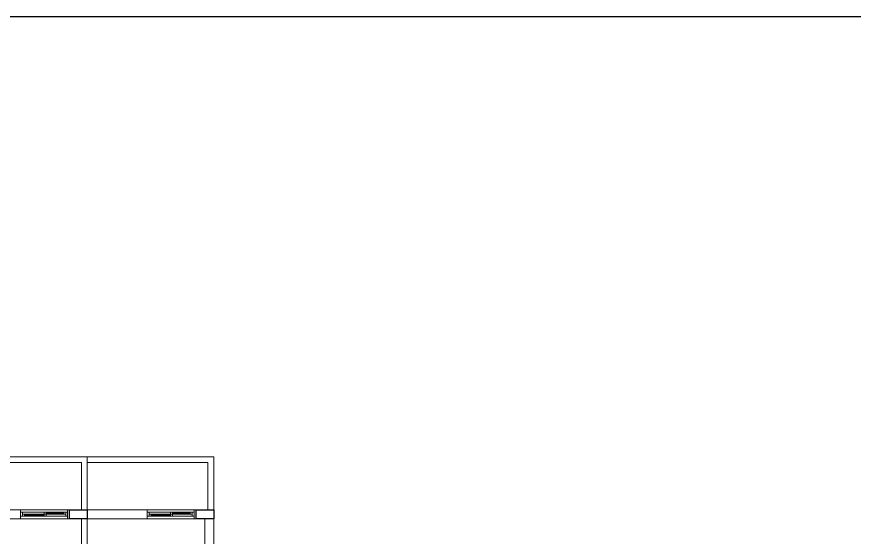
# Model space of a CAD drawing. Header units: inches. Extents: x 1 to 89, y 1 to 111.
# Drawn here: x 22.6 to 43.98, y 98.09 to 111.37 of the extents above; entities that cross this region are included whole.
import ezdxf

# ---------------------------------------------------------------- set-up
doc = ezdxf.new("R2010")
doc.units = ezdxf.units.IN
doc.header["$MEASUREMENT"] = 0
for name, color, linetype, lineweight in [('col', 250, 'Continuous', 25), ('elev 1', 252, 'Continuous', 9), ('FUR', 250, 'Continuous', 9), ('ROAD', 8, 'Continuous', 30), ('walls', 250, 'Continuous', 18)]:
    doc.layers.add(name, color=color, linetype=linetype, lineweight=lineweight)

msp = doc.modelspace()

# ---------------------------------------------------------------- linework, layer by layer
at = {"layer": 'col'}
for points in [[(23.947, 98.797), (24.397, 98.797), (24.397, 98.567), (23.947, 98.567)], [(27.177, 98.797), (27.627, 98.797), (27.627, 98.567), (27.177, 98.567)]]:
    msp.add_lwpolyline(points, close=True, dxfattribs=at)
at = {"layer": 'elev 1'}
for p, q in [((22.697, 98.797), (23.897, 98.797)), ((27.127, 98.797), (25.927, 98.797)), ((22.697, 98.567), (23.897, 98.567)), ((25.927, 98.567), (27.127, 98.567))]:
    msp.add_line(p, q, dxfattribs=at)
at = {"layer": 'FUR'}
for p, q in [((23.297, 98.732), (22.697, 98.732)), ((22.697, 98.732), (22.697, 98.632)), ((22.747, 98.732), (22.697, 98.732)), ((22.697, 98.732), (22.697, 98.632)), ((22.697, 98.632), (23.347, 98.632)), ((22.747, 98.632), (22.747, 98.732)), ((22.747, 98.632), (22.747, 98.732)), ((22.747, 98.682), (23.347, 98.682)), ((22.797, 98.632), (22.797, 98.682)), ((22.797, 98.667), (23.297, 98.667)), ((22.797, 98.657), (23.297, 98.657)), ((22.797, 98.647), (23.297, 98.647)), ((23.297, 98.732), (23.847, 98.732)), ((23.297, 98.732), (23.297, 98.682)), ((23.297, 98.682), (23.297, 98.632)), ((23.297, 98.632), (23.897, 98.632)), ((23.347, 98.732), (23.347, 98.632)), ((23.797, 98.717), (23.347, 98.717)), ((23.797, 98.707), (23.347, 98.707)), ((23.797, 98.697), (23.347, 98.697)), ((23.347, 98.682), (23.797, 98.682)), ((23.897, 98.732), (23.797, 98.732)), ((23.797, 98.682), (23.797, 98.732)), ((23.797, 98.682), (23.847, 98.682)), ((23.847, 98.732), (23.897, 98.732)), ((23.847, 98.632), (23.847, 98.732)), ((23.847, 98.632), (23.847, 98.732)), ((23.847, 98.632), (23.847, 98.732)), ((23.897, 98.632), (23.847, 98.632)), ((23.897, 98.732), (23.897, 98.632)), ((23.897, 98.632), (23.897, 98.732)), ((26.527, 98.732), (25.927, 98.732)), ((25.927, 98.732), (25.927, 98.632)), ((25.977, 98.732), (25.927, 98.732)), ((25.927, 98.732), (25.927, 98.632)), ((25.927, 98.632), (26.577, 98.632)), ((25.977, 98.632), (25.977, 98.732)), ((25.977, 98.632), (25.977, 98.732)), ((25.977, 98.682), (26.577, 98.682)), ((26.027, 98.632), (26.027, 98.682)), ((26.027, 98.667), (26.527, 98.667)), ((26.027, 98.657), (26.527, 98.657)), ((26.027, 98.647), (26.527, 98.647)), ((26.527, 98.732), (27.077, 98.732)), ((26.527, 98.732), (26.527, 98.682)), ((26.527, 98.682), (26.527, 98.632)), ((26.527, 98.632), (27.127, 98.632)), ((26.577, 98.732), (26.577, 98.632)), ((27.027, 98.717), (26.577, 98.717)), ((27.027, 98.707), (26.577, 98.707)), ((27.027, 98.697), (26.577, 98.697)), ((26.577, 98.682), (27.027, 98.682)), ((27.127, 98.732), (27.027, 98.732)), ((27.027, 98.682), (27.027, 98.732)), ((27.027, 98.682), (27.077, 98.682)), ((27.077, 98.732), (27.127, 98.732)), ((27.077, 98.632), (27.077, 98.732)), ((27.077, 98.632), (27.077, 98.732)), ((27.077, 98.632), (27.077, 98.732)), ((27.127, 98.632), (27.077, 98.632)), ((27.127, 98.732), (27.127, 98.632)), ((27.127, 98.632), (27.127, 98.732))]:
    msp.add_line(p, q, dxfattribs=at)
at = {"layer": 'ROAD'}
msp.add_lwpolyline([(88.548, 111.373), (1.207, 111.373), (1.207, 1.466), (88.548, 1.466)], close=True, dxfattribs=at)
at = {"layer": 'walls'}
for p, q in [((14.113, 100.147), (24.397, 100.147)), ((24.397, 100.147), (24.397, 94.502)), ((24.397, 100.147), (27.627, 100.147)), ((27.627, 98.797), (27.627, 100.147)), ((19.597, 99.997), (24.247, 99.997)), ((24.247, 99.997), (24.247, 98.797)), ((24.397, 99.997), (27.477, 99.997)), ((27.477, 98.797), (27.477, 99.997)), ((22.697, 98.797), (17.855, 98.797)), ((22.697, 98.797), (22.697, 98.567)), ((23.897, 98.567), (23.897, 98.797)), ((23.897, 98.797), (23.947, 98.797)), ((25.927, 98.797), (23.947, 98.797)), ((25.927, 98.797), (25.927, 98.567)), ((27.127, 98.567), (27.127, 98.797)), ((27.127, 98.797), (27.177, 98.797)), ((27.627, 98.797), (27.177, 98.797)), ((27.627, 98.797), (27.627, 94.852)), ((22.697, 98.567), (19.597, 98.567)), ((23.897, 98.567), (23.947, 98.567)), ((25.927, 98.567), (23.947, 98.567)), ((24.247, 98.567), (24.247, 94.502)), ((27.127, 98.567), (27.177, 98.567)), ((27.397, 98.567), (27.177, 98.567)), ((27.397, 98.567), (27.397, 93.502))]:
    msp.add_line(p, q, dxfattribs=at)

doc.saveas('drawing.dxf')
